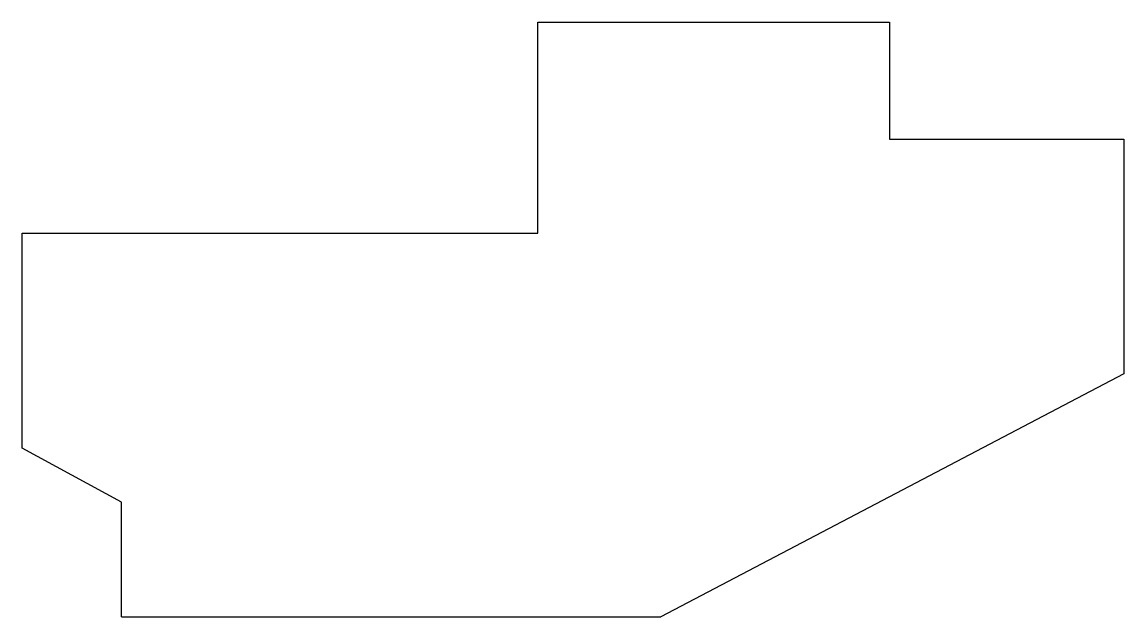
# Model space of a CAD drawing. Header units: metres. Extents: x 2.4 to 96.4, y 8.3 to 59.1.
import ezdxf

# ---------------------------------------------------------------- set-up
doc = ezdxf.new("R2010")
doc.units = ezdxf.units.M
doc.header["$MEASUREMENT"] = 0

msp = doc.modelspace()

# ---------------------------------------------------------------- linework, layer by layer
for p, q in [((46.428, 41.094), (46.428, 59.094)), ((46.428, 59.094), (76.428, 59.094)), ((76.428, 59.094), (76.428, 49.094)), ((76.428, 49.094), (96.428, 49.094)), ((96.428, 49.094), (96.428, 29.094)), ((2.428, 22.754), (2.428, 41.094)), ((2.428, 41.094), (46.428, 41.094)), ((96.428, 29.094), (56.914, 8.344)), ((10.914, 18.124), (2.428, 22.754)), ((10.914, 8.344), (10.914, 18.124)), ((10.914, 8.344), (56.914, 8.344))]:
    msp.add_line(p, q)

doc.saveas('drawing.dxf')
